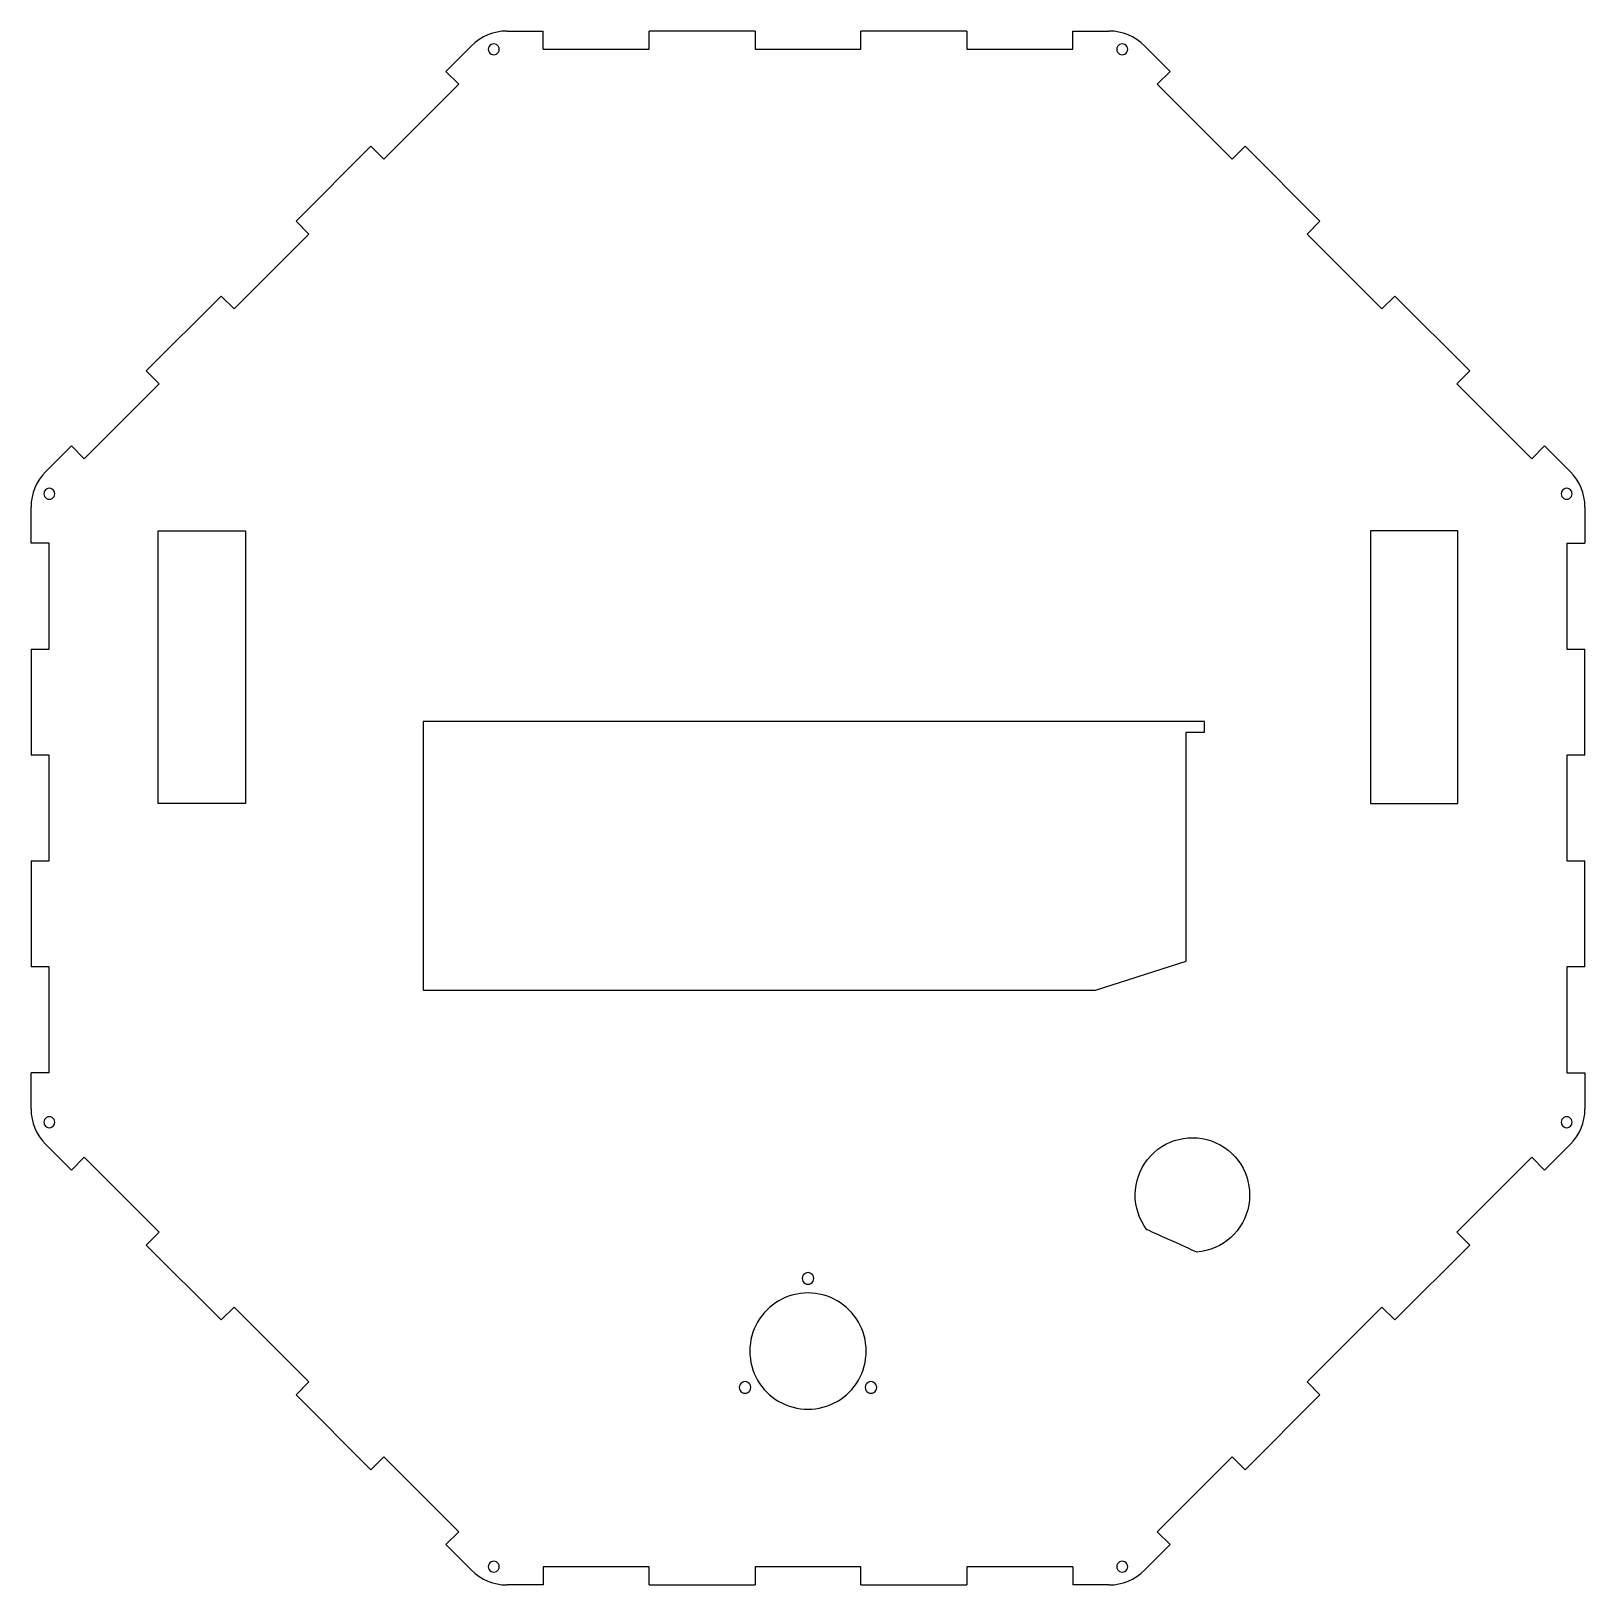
# Model space of a CAD drawing. Extents: x 0 to 1212, y 0 to 1212.
import ezdxf

# ---------------------------------------------------------------- set-up
doc = ezdxf.new("R2010")
doc.units = 0
doc.layers.get('0').update_dxf_attribs({"linetype": 'CONTINUOUS'})

msp = doc.modelspace()

# ---------------------------------------------------------------- linework, layer by layer
at = {"color": 7}
for points in [[(371.112626, 1211.884724), (399.459083, 1211.884724)], [(399.459083, 1197.711496), (482.052394, 1197.711496), (482.052394, 1211.884724)], [(399.459083, 1197.711496), (399.459083, 1211.884724)], [(564.645706, 1211.884724), (482.052394, 1211.884724)], [(564.645706, 1211.884724), (564.645706, 1197.711496), (647.239018, 1197.711496), (647.239018, 1211.884724)], [(729.83233, 1211.884724), (647.239018, 1211.884724)], [(729.83233, 1211.884724), (729.83233, 1197.711496)], [(812.425642, 1211.884724), (840.772098, 1211.884724)], [(812.425642, 1197.711496), (812.425642, 1211.884724)], [(323.482136, 1180.414043), (343.526107, 1200.458015)], [(868.358617, 1200.458015), (888.402589, 1180.414043)], [(729.83233, 1197.711496), (812.425642, 1197.711496)], [(333.504121, 1170.392057), (323.482136, 1180.414043)], [(878.380603, 1170.392057), (888.402589, 1180.414043)], [(275.101831, 1111.989766), (333.504121, 1170.392057)], [(878.380603, 1170.392057), (936.782894, 1111.989766), (946.804879, 1122.011752)], [(265.079846, 1122.011752), (206.677554, 1063.609461)], [(265.079846, 1122.011752), (275.101831, 1111.989766)], [(1005.20717, 1063.609461), (946.804879, 1122.011752)], [(148.275263, 1005.20717), (158.297249, 995.185184), (216.69954, 1053.587475), (206.677554, 1063.609461)], [(1005.20717, 1063.609461), (995.185184, 1053.587475), (1053.587475, 995.185184), (1063.609461, 1005.20717)], [(148.275263, 1005.20717), (89.872973, 946.80488)], [(1122.011752, 946.80488), (1063.609461, 1005.20717)], [(41.492668, 878.380603), (99.894959, 936.782894), (89.872973, 946.80488)], [(1122.011752, 946.80488), (1111.989766, 936.782894)], [(1111.989766, 936.782894), (1170.392057, 878.380603)], [(11.42671, 868.358617), (31.470682, 888.402589)], [(41.492668, 878.380603), (31.470682, 888.402589)], [(1170.392057, 878.380603), (1180.414043, 888.402589)], [(1180.414043, 888.402589), (1200.458014, 868.358617)], [(0, 812.425642), (0, 840.772098)], [(1211.884724, 840.772098), (1211.884724, 812.425642)], [(14.173229, 812.425642), (0, 812.425642)], [(14.173229, 729.83233), (14.173229, 812.425642)], [(1197.711496, 812.425642), (1197.711496, 729.83233), (1211.884724, 729.83233)], [(1197.711496, 812.425642), (1211.884724, 812.425642)], [(0, 729.83233), (0, 647.239018)], [(0, 729.83233), (14.173229, 729.83233)], [(1211.884724, 647.239018), (1211.884724, 729.83233)], [(0, 564.645707), (14.173229, 564.645707), (14.173229, 647.239018), (0, 647.239018)], [(1211.884724, 647.239018), (1197.711496, 647.239018), (1197.711496, 564.645707), (1211.884724, 564.645707)], [(0, 564.645707), (0, 482.052395)], [(1211.884724, 482.052395), (1211.884724, 564.645707)], [(14.173229, 399.459083), (14.173229, 482.052395), (0, 482.052395)], [(1211.884724, 482.052395), (1197.711496, 482.052395), (1197.711496, 399.459083), (1211.884724, 399.459083)], [(0, 371.112626), (0, 399.459083)], [(14.173229, 399.459083), (0, 399.459083)], [(1211.884724, 399.459083), (1211.884724, 371.112626)], [(31.470682, 323.482136), (11.42671, 343.526108)], [(1200.458014, 343.526108), (1180.414043, 323.482136)], [(41.492668, 333.504122), (31.470682, 323.482136)], [(99.894959, 275.101831), (41.492668, 333.504122)], [(1170.392057, 333.504122), (1111.989766, 275.101831), (1122.011752, 265.079845)], [(1170.392057, 333.504122), (1180.414043, 323.482136)], [(89.872973, 265.079845), (99.894959, 275.101831)], [(89.872973, 265.079845), (148.275263, 206.677554)], [(1063.609461, 206.677554), (1122.011752, 265.079845)], [(206.677554, 148.275263), (216.69954, 158.297249), (158.297249, 216.69954), (148.275263, 206.677554)], [(1063.609461, 206.677554), (1053.587475, 216.69954), (995.185184, 158.297249), (1005.20717, 148.275263)], [(206.677554, 148.275263), (265.079846, 89.872973)], [(946.804879, 89.872973), (1005.20717, 148.275263)], [(333.504121, 41.492668), (275.101831, 99.894959), (265.079846, 89.872973)], [(936.782894, 99.894959), (878.380603, 41.492668)], [(946.804879, 89.872973), (936.782894, 99.894959)], [(333.504121, 41.492668), (323.482136, 31.470682)], [(878.380603, 41.492668), (888.402589, 31.470682)], [(343.526107, 11.42671), (323.482136, 31.470682)], [(888.402589, 31.470682), (868.358617, 11.42671)], [(482.052394, 14.173229), (399.459083, 14.173229)], [(399.459083, 14.173229), (399.459083, 0)], [(482.052394, 0), (482.052394, 14.173229)], [(647.239018, 0), (647.239018, 14.173229), (564.645706, 14.173229), (564.645706, 0)], [(812.425642, 14.173229), (729.83233, 14.173229), (729.83233, 0)], [(812.425642, 14.173229), (812.425642, 0)], [(399.459083, 0), (371.112626, 0)], [(482.052394, 0), (564.645706, 0)], [(647.239018, 0), (729.83233, 0)], [(840.772098, 0), (812.425642, 0)]]:
    msp.add_lwpolyline(points, dxfattribs=at)
for points in [[(365.101682, 1197.648358)], [(855.286979, 1197.648358)], [(18.488335, 851.03501)], [(1201.900326, 851.03501)], [(167.244095, 609.448819), (99.212599, 609.448819), (99.212599, 822.047244), (167.244095, 822.047244), (167.244095, 609.448819)], [(1112.672126, 822.047244), (1044.64063, 822.047244), (1044.64063, 609.448819), (1112.672126, 609.448819), (1112.672126, 822.047244)], [(900.957654, 486.440698), (900.957654, 665.023375), (915.130883, 665.023375), (915.130883, 673.527312), (305.682064, 673.527312), (305.682064, 463.763532), (830.091512, 463.763532), (900.957654, 486.440698)], [(18.488335, 360.849714)], [(1201.900326, 360.849714)], [(909.009898, 259.591424)], [(610.477796, 239.057999)], [(651.296693, 182.365086)], [(561.380292, 154.01863)], [(659.575298, 154.01863)], [(365.101682, 14.236367)], [(855.286979, 14.236367)]]:
    msp.add_lwpolyline(points, close=True, dxfattribs=at)
for points in [[(371.112626, 1211.884724), (360.765675, 1211.884724), (350.842507, 1207.774414), (343.526107, 1200.458015)], [(868.358617, 1200.458015), (861.042217, 1207.774414), (851.11905, 1211.884724), (840.772098, 1211.884724)], [(358.72373, 1201.33067), (357.408166, 1200.571129), (356.597746, 1199.16744), (356.597746, 1197.648358)], [(362.975698, 1201.33067), (361.660135, 1202.090211), (360.039293, 1202.090211), (358.72373, 1201.33067)], [(365.101682, 1197.648358), (365.101682, 1199.16744), (364.291262, 1200.571129), (362.975698, 1201.33067)], [(848.909026, 1201.33067), (847.593463, 1200.571129), (846.783042, 1199.16744), (846.783043, 1197.648358)], [(853.160995, 1201.33067), (851.845431, 1202.090211), (850.22459, 1202.090211), (848.909026, 1201.33067)], [(855.286979, 1197.648358), (855.286979, 1199.16744), (854.476558, 1200.571129), (853.160995, 1201.33067)], [(356.597746, 1197.648358), (356.597746, 1196.129276), (357.408166, 1194.725586), (358.72373, 1193.966045)], [(358.72373, 1193.966045), (360.039293, 1193.206504), (361.660135, 1193.206504), (362.975698, 1193.966045)], [(362.975698, 1193.966045), (364.291262, 1194.725586), (365.101682, 1196.129276), (365.101682, 1197.648358)], [(846.783043, 1197.648358), (846.783043, 1196.129276), (847.593463, 1194.725586), (848.909027, 1193.966045)], [(848.909027, 1193.966045), (850.22459, 1193.206504), (851.845431, 1193.206504), (853.160995, 1193.966045)], [(853.160995, 1193.966045), (854.476558, 1194.725586), (855.286979, 1196.129276), (855.286979, 1197.648358)], [(11.42671, 868.358617), (4.11031, 861.042217), (0, 851.11905), (0, 840.772098)], [(1211.884724, 840.772099), (1211.884724, 851.11905), (1207.774414, 861.042217), (1200.458014, 868.358617)], [(12.110383, 854.717323), (10.794819, 853.957782), (9.984399, 852.554092), (9.984399, 851.03501)], [(9.984399, 851.03501), (9.984399, 849.515928), (10.794819, 848.112239), (12.110383, 847.352698)], [(16.362351, 854.717323), (15.046787, 855.476864), (13.425946, 855.476864), (12.110383, 854.717323)], [(18.488335, 851.03501), (18.488335, 852.554092), (17.677915, 853.957782), (16.362351, 854.717323)], [(16.362351, 847.352698), (17.677915, 848.112239), (18.488335, 849.515928), (18.488335, 851.03501)], [(1195.522373, 854.717323), (1194.20681, 853.957782), (1193.396389, 852.554092), (1193.396389, 851.03501)], [(1193.396389, 851.03501), (1193.396389, 849.515928), (1194.20681, 848.112239), (1195.522373, 847.352698)], [(1199.774342, 854.717323), (1198.458778, 855.476864), (1196.837937, 855.476864), (1195.522373, 854.717323)], [(1201.900326, 851.03501), (1201.900326, 852.554092), (1201.089905, 853.957782), (1199.774342, 854.717323)], [(1199.774342, 847.352698), (1201.089905, 848.112239), (1201.900326, 849.515928), (1201.900326, 851.03501)], [(12.110383, 847.352698), (13.425946, 846.593157), (15.046788, 846.593157), (16.362351, 847.352698)], [(1195.522373, 847.352698), (1196.837937, 846.593157), (1198.458778, 846.593157), (1199.774342, 847.352698)], [(0, 371.112626), (0, 360.765675), (4.11031, 350.842507), (11.42671, 343.526108)], [(12.110383, 364.532027), (10.794819, 363.772486), (9.984399, 362.368796), (9.984399, 360.849714)], [(16.362351, 364.532027), (15.046787, 365.291568), (13.425946, 365.291568), (12.110383, 364.532027)], [(18.488335, 360.849714), (18.488335, 362.368796), (17.677915, 363.772486), (16.362351, 364.532027)], [(1195.522373, 364.532027), (1194.20681, 363.772486), (1193.396389, 362.368796), (1193.396389, 360.849714)], [(1199.774342, 364.532027), (1198.458778, 365.291568), (1196.837937, 365.291568), (1195.522373, 364.532027)], [(1201.900326, 360.849714), (1201.900326, 362.368796), (1201.089905, 363.772486), (1199.774342, 364.532027)], [(1200.458014, 343.526108), (1207.774414, 350.842507), (1211.884724, 360.765674), (1211.884724, 371.112626)], [(9.984399, 360.849714), (9.984399, 359.330632), (10.794819, 357.926942), (12.110383, 357.167402)], [(12.110383, 357.167402), (13.425946, 356.407861), (15.046788, 356.407861), (16.362351, 357.167402)], [(16.362351, 357.167402), (17.677915, 357.926942), (18.488335, 359.330632), (18.488335, 360.849714)], [(870.801156, 331.894558), (883.513896, 347.891923), (905.464645, 353.216914), (924.094449, 344.822876)], [(1193.396389, 360.849714), (1193.396389, 359.330632), (1194.20681, 357.926942), (1195.522373, 357.167402)], [(1195.522373, 357.167402), (1196.837937, 356.407861), (1198.458778, 356.407861), (1199.774342, 357.167402)], [(1199.774342, 357.167402), (1201.089905, 357.926942), (1201.900326, 359.330632), (1201.900326, 360.849714)], [(924.094449, 344.822876), (942.724253, 336.428839), (953.277651, 316.458442), (949.716596, 296.337599)], [(870.243562, 277.058387), (857.858751, 293.310953), (858.088416, 315.897192), (870.801156, 331.894558)], [(949.716596, 296.337599), (946.155541, 276.216755), (929.389031, 261.081528), (909.009898, 259.591424)], [(909.009899, 259.591424), (909.009899, 259.591424), (870.243563, 277.058387), (870.243562, 277.058387)], [(603.674646, 242.985799), (602.271378, 242.175622), (601.40693, 240.678353), (601.40693, 239.057999)], [(608.210079, 242.985799), (606.806811, 243.795977), (605.077914, 243.795977), (603.674646, 242.985799)], [(610.477796, 239.057999), (610.477796, 240.678353), (609.613347, 242.175622), (608.210079, 242.985799)], [(601.40693, 239.057999), (601.406929, 237.437645), (602.271378, 235.940376), (603.674646, 235.130198)], [(603.674646, 235.130198), (605.077914, 234.320021), (606.806811, 234.320021), (608.210079, 235.130198)], [(608.210079, 235.130198), (609.613347, 235.940376), (610.477796, 237.437645), (610.477796, 239.057999)], [(583.265197, 221.643089), (569.232518, 213.541318), (560.588032, 198.568628), (560.588032, 182.365086)], [(628.619528, 221.643089), (614.586849, 229.744859), (597.297876, 229.744859), (583.265197, 221.643089)], [(651.296693, 182.365086), (651.296693, 198.568628), (642.652207, 213.541318), (628.619528, 221.643089)], [(560.588032, 182.365086), (560.588032, 166.161544), (569.232518, 151.188854), (583.265197, 143.087083)], [(628.619528, 143.087083), (642.652207, 151.188854), (651.296693, 166.161544), (651.296693, 182.365086)], [(554.577143, 157.94643), (553.173875, 157.136253), (552.309426, 155.638984), (552.309426, 154.01863)], [(559.112576, 157.94643), (557.709308, 158.756607), (555.98041, 158.756607), (554.577143, 157.94643)], [(561.380292, 154.01863), (561.380292, 155.638984), (560.515843, 157.136253), (559.112576, 157.94643)], [(652.772149, 157.946431), (651.368881, 157.136253), (650.504432, 155.638984), (650.504432, 154.01863)], [(657.307582, 157.946431), (655.904314, 158.756608), (654.175416, 158.756608), (652.772149, 157.946431)], [(659.575298, 154.01863), (659.575299, 155.638984), (658.71085, 157.136253), (657.307582, 157.946431)], [(552.309426, 154.01863), (552.309426, 152.398276), (553.173875, 150.901007), (554.577143, 150.09083)], [(554.577143, 150.09083), (555.98041, 149.280653), (557.709308, 149.280653), (559.112576, 150.09083)], [(559.112576, 150.09083), (560.515843, 150.901007), (561.380292, 152.398276), (561.380292, 154.01863)], [(650.504432, 154.01863), (650.504432, 152.398275), (651.368881, 150.901006), (652.772149, 150.090829)], [(652.772149, 150.090829), (654.175416, 149.280652), (655.904314, 149.280652), (657.307582, 150.090829)], [(657.307582, 150.090829), (658.71085, 150.901006), (659.575299, 152.398275), (659.575298, 154.01863)], [(583.265197, 143.087083), (597.297876, 134.985313), (614.586849, 134.985313), (628.619528, 143.087083)], [(358.72373, 17.918679), (357.408166, 17.159138), (356.597746, 15.755448), (356.597746, 14.236367)], [(356.597746, 14.236367), (356.597746, 12.717285), (357.408166, 11.313595), (358.72373, 10.554054)], [(362.975698, 17.918679), (361.660135, 18.67822), (360.039293, 18.67822), (358.72373, 17.918679)], [(365.101682, 14.236367), (365.101682, 15.755448), (364.291262, 17.159138), (362.975698, 17.918679)], [(362.975698, 10.554054), (364.291262, 11.313595), (365.101682, 12.717285), (365.101682, 14.236367)], [(848.909026, 17.918679), (847.593463, 17.159138), (846.783042, 15.755448), (846.783043, 14.236367)], [(846.783043, 14.236367), (846.783043, 12.717285), (847.593463, 11.313595), (848.909027, 10.554054)], [(853.160995, 17.918679), (851.845431, 18.67822), (850.22459, 18.67822), (848.909026, 17.918679)], [(855.286979, 14.236367), (855.286979, 15.755448), (854.476558, 17.159138), (853.160995, 17.918679)], [(853.160995, 10.554054), (854.476558, 11.313595), (855.286979, 12.717285), (855.286979, 14.236367)], [(343.526107, 11.42671), (350.842507, 4.11031), (360.765675, 0), (371.112626, 0)], [(358.72373, 10.554054), (360.039293, 9.794513), (361.660135, 9.794513), (362.975698, 10.554054)], [(840.772098, 0), (851.11905, 0), (861.042217, 4.11031), (868.358617, 11.42671)], [(848.909027, 10.554054), (850.22459, 9.794513), (851.845431, 9.794513), (853.160995, 10.554054)]]:
    msp.add_open_spline(points, degree=3, dxfattribs=at)

doc.saveas('drawing.dxf')
